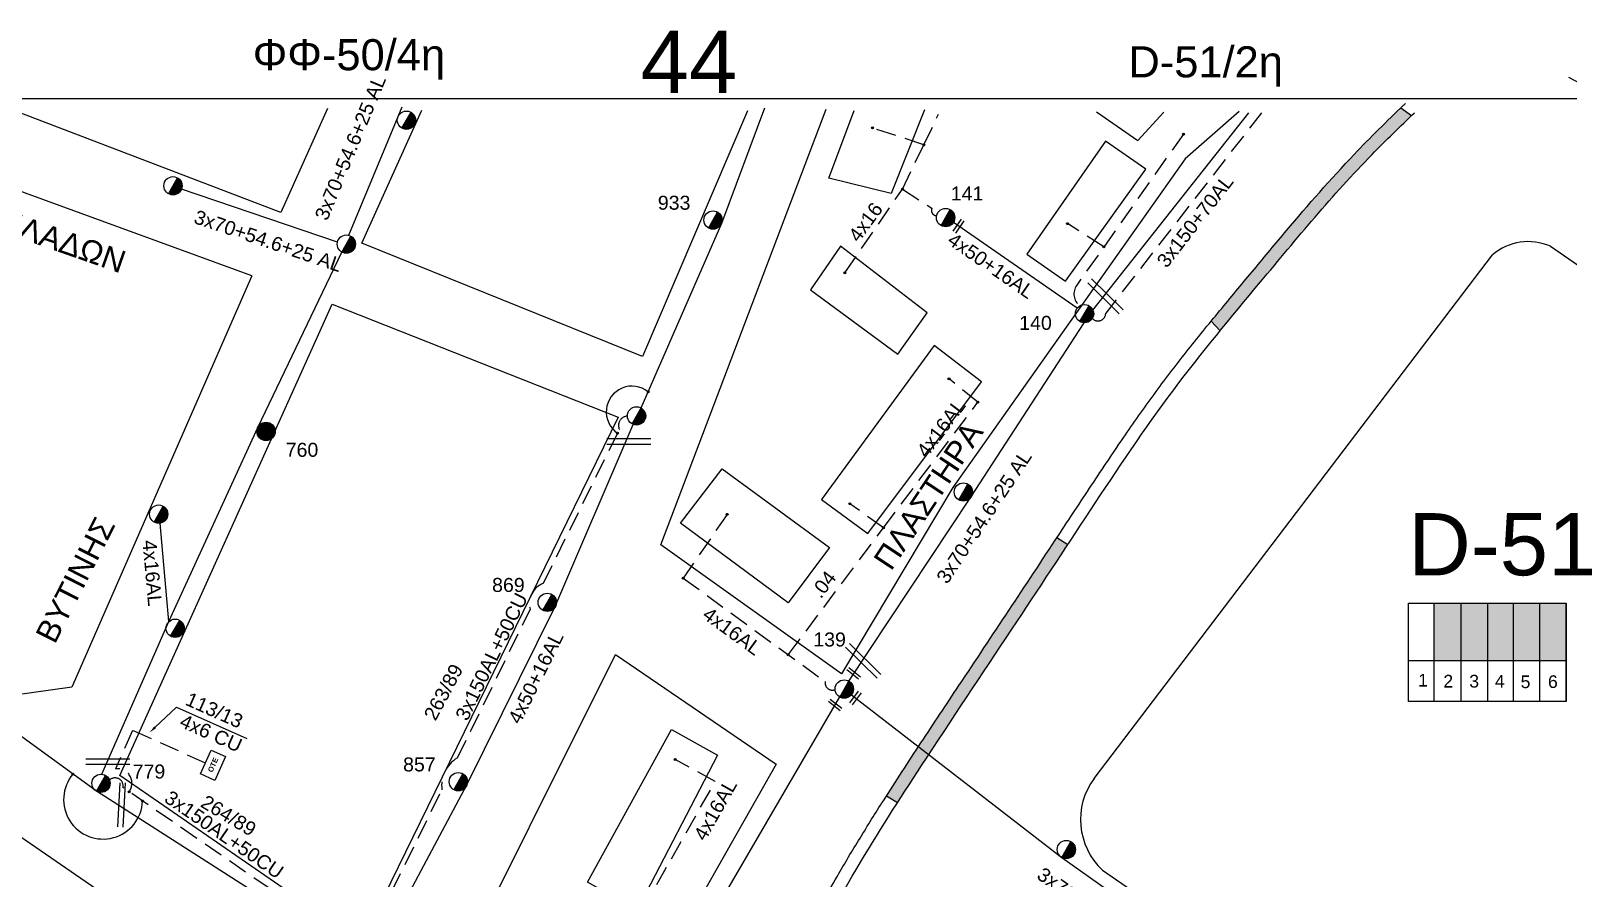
# Model space of a CAD drawing. Header units: millimetres. Extents: x 1421 to 7616, y 908 to 2861.
# Drawn here: x 5869.3 to 6067.1, y 2747.4 to 2856.5 of the extents above; entities that cross this region are included whole.
import ezdxf
from ezdxf import colors
from ezdxf.entities.mleader import LeaderData, LeaderLine
from ezdxf.enums import TextEntityAlignment as Align
from ezdxf.math import Vec2, Vec3

# ---------------------------------------------------------------- set-up
doc = ezdxf.new("R2010")
doc.units = ezdxf.units.MM
doc.linetypes.add('DASHED', pattern=[19.05, 12.7, -6.35])
for name, color, linetype, lineweight in [('4x50+16', 7, 'Continuous', 30), ('4x6', 7, 'SYN_LINE', 30), ('Άγνωστα', 7, 'Continuous', 30), ('Γυμνά εναέρια ΧΤ (3Φ)   4x16AL', 7, 'Continuous', 30), ('Γυμνά εναέρια ΧΤ και ΦΟΠ (3Φ)   4x50+16AL', 7, 'Continuous', 30), ('Καλώδια ΧΤ   3x150+70AL', 7, 'DASHED', 30), ('Καλώδια ΧΤ   3x150AL+50CU', 7, 'DASHED', 30), ('Συνεστραμμένα ΧΤ   3x70+54.6+25 AL', 7, 'SYN_LINE', 30), ('Υπόγεια Καλώδια Δικτύου ΧΤ   .04', 7, 'DASHED', 30), ('Υπόγεια Καλώδια Δικτύου ΧΤ   .10', 7, 'DASHED', 30), ('Υπόγεια καλώδια Παροχών ΧΤ   4x16AL', 7, 'DASHED', 30)]:
    doc.layers.add(name, color=color, linetype=linetype, lineweight=lineweight)
for name, color, linetype in [('Pillar OTE', 7, 'Continuous'), ('TEXT ΚΑΛΩΔΙΩΝ', 7, 'Continuous'), ('ΑΓΝΩΣΤΟ ΕΝΑΕΡΙΟ ΚΑΛΩΔΙΟ', 7, 'Continuous'), ('ΑΓΝΩΣΤΟ ΥΠΟΓΕΙΟ ΚΑΛΩΔΙΟ', 7, 'DASHED'), ('Επιγραφές - Σχήματα', 7, 'Continuous'), ('Μηχανική τομή', 7, 'Continuous'), ('Στύλος Ξύλινος', 7, 'Continuous'), ('Στύλος Ξύλινος @ 1', 7, 'Continuous'), ('Στύλος ΦΜ', 7, 'Continuous'), ('Στύλος ΦΜ @ 1', 7, 'Continuous'), ('Συνδέσεις', 7, 'Continuous'), ('Τομή', 7, 'Continuous'), ('Υπόβαθρο ΔΕΗ', 7, 'Continuous')]:
    doc.layers.add(name, color=color, linetype=linetype)
doc.styles.add('arial', font='ARIAL.TTF')
doc.styles.get("Standard").update_dxf_attribs({"font": 'ARIAL.TTF', "height": 1.8})
doc.linetypes.add('SYN_LINE', pattern='A,0.5,-0.0001,["/\\/\\/\\/",Standard,S=0.1,R=0,X=0,Y=-0.05],-0.25', length=0.7501)

# ---------------------------------------------------------------- blocks, each defined once
blk = doc.blocks.new('ΥΠΑΡΧΩΝ ΤΣΙΜΕΝΤΕΝΙΟΣ ΣΤΥΛΟΣ')
at = {"layer": 'Στύλος ΦΜ'}
blk.add_hatch(color=7, dxfattribs=at).paths.add_polyline_path([(-1.29, -2.28, 0.574793), (2.62, 0, 0.268822), (1.3, 2.27)])
at = {"layer": 'Στύλος ΦΜ', "color": 7}
blk.add_line((-1.29, -2.28), (1.3, 2.27), dxfattribs=at)
blk.add_circle((0, 0), 2.62, dxfattribs=at)
at = {"layer": 'Στύλος ΦΜ', "flags": 4}
for tag, p in [('ΑΡΙΘΜΟΣ', (-4.68, 8.05)), ('ΤΥΠΟΣ', (-4.91, 3.03))]:
    blk.add_attdef(tag, p, '', height=4, dxfattribs=at)
blk = doc.blocks.new('ΥΠΑΡΧΩΝ ΞΥΛΙΝΟΣ ΣΤΥΛΟΣ')
at = {"layer": 'Στύλος Ξύλινος'}
h = blk.add_hatch(color=7, dxfattribs=at)
h.paths.add_polyline_path([(-2.62, 0, 0.270008), (-1.29, -2.28), (1.3, 2.27, 0.576266)])
h.paths.add_polyline_path([(-1.29, -2.28, 0.574793), (2.62, 0, 0.268822), (1.3, 2.27)])
at = {"layer": 'Στύλος Ξύλινος', "color": 7}
blk.add_line((-1.29, -2.28), (1.3, 2.27), dxfattribs=at)
blk.add_circle((0, 0), 2.62, dxfattribs=at)
at = {"layer": 'Στύλος Ξύλινος', "color": 1, "flags": 4}
for tag, p in [('ΑΡΙΘΜΟΣ', (-4.91, 8.6)), ('ΤΥΠΟΣ', (-4.85, 3.39))]:
    blk.add_attdef(tag, p, '', height=4, dxfattribs=at)
blk = doc.blocks.new('_ΣΥΝΔΕΣΗ')
at = {"layer": 'Συνδέσεις', "linetype": 'SYN_LINE', "ltscale": 40}
blk.add_hatch(color=256, dxfattribs=at).paths.add_polyline_path([(0.5, -0.01, 1), (-0.5, -0.01, 1)])
at = {"layer": 'Συνδέσεις'}
blk.add_circle((0, -0.01), 0.5, dxfattribs=at)
blk = doc.blocks.new('ΤΟΜΗ')
at = {"layer": 'Τομή', "ltscale": 40}
for p, q in [((11.33, -0.65), (-11.4, -0.65)), ((11.33, -3.42), (-11.4, -3.42))]:
    blk.add_line(p, q, dxfattribs=at)
blk = doc.blocks.new('ΜΗΧΑΝΙΚΗ ΤΟΜΗ')
at = {"layer": 'Μηχανική τομή', "ltscale": 40}
for p, q in [((-3.79, 1.21), (3.79, 1.21)), ((3.79, -0.34), (-3.79, -0.34))]:
    blk.add_line(p, q, dxfattribs=at)
blk = doc.blocks.new('PILLAR ΟΤΕ')
at = {"layer": 'Pillar OTE', "ltscale": 40}
blk.add_lwpolyline([(-3.31, 2.02), (3.39, 2.02), (3.39, -1.99), (-3.31, -1.99)], close=True, dxfattribs=at)
at = {"layer": 'Pillar OTE', "insert": (-1.81, 0.71), "char_height": 1.3575, "width": 109.961, "attachment_point": 1}
blk.add_mtext('{\\fArial|b1|i0|c161|p34;OTE}', dxfattribs=at)

msp = doc.modelspace()

# ---------------------------------------------------------------- hatches: boundary and pattern name
at = {"layer": 'Καλώδια ΧΤ   3x150AL+50CU', "linetype": 'DASHED', "lineweight": -3, "ltscale": 0.2}
h = msp.add_hatch(color=27, dxfattribs=at)
h.dxf.hatch_style = 1
h.paths.add_polyline_path([(6053.32, 2782.81), (6049.88, 2782.81), (6049.88, 2775.45), (6053.32, 2775.45)])
h = msp.add_hatch(color=2, dxfattribs=at)
h.dxf.hatch_style = 1
h.paths.add_polyline_path([(6053.32, 2775.45), (6056.76, 2775.44), (6056.76, 2782.81), (6053.32, 2782.81)])
h = msp.add_hatch(color=133, dxfattribs=at)
h.dxf.hatch_style = 1
h.paths.add_polyline_path([(6060.06, 2782.81), (6056.76, 2782.81), (6056.76, 2775.44), (6060.06, 2775.44)])
h = msp.add_hatch(color=1, dxfattribs=at)
h.dxf.hatch_style = 1
h.paths.add_polyline_path([(6060.06, 2775.44), (6063.44, 2775.44), (6063.44, 2782.81), (6060.06, 2782.81)])
h = msp.add_hatch(color=5, dxfattribs=at)
h.dxf.hatch_style = 1
h.paths.add_polyline_path([(6063.44, 2775.44), (6066.84, 2775.43), (6066.84, 2782.81), (6063.44, 2782.81)])
at = {"layer": 'Υπόβαθρο ΔΕΗ', "lineweight": -3, "ltscale": 0.1}
h = msp.add_hatch(color=256, dxfattribs=at)
h.dxf.hatch_style = 1
edge = h.paths.add_edge_path()
edge.add_spline(control_points=[(5649.27, 2390.06), (5651.07, 2392.01), (5657.2, 2398.86), (5664.08, 2407.79), (5669.58, 2414.44), (5670.9, 2416.03)], knot_values=[193.545175, 193.545175, 193.545175, 193.545175, 201.49175, 221.120582, 227.351459, 227.351459, 227.351459, 227.351459], degree=3, periodic=0)
edge.add_line((5670.9, 2416.03), (5669.67, 2417.16))
edge.add_spline(control_points=[(5669.67, 2417.16), (5669, 2416.35), (5668.33, 2415.55), (5666.36, 2413.16), (5665.07, 2411.57), (5662.06, 2407.82), (5660.34, 2405.66), (5657.21, 2401.77), (5655.79, 2400.04), (5652.91, 2396.62), (5651.44, 2394.94), (5649.33, 2392.59), (5648.71, 2391.91), (5648.08, 2391.24)], knot_values=[193.596867, 193.596867, 193.596867, 193.596867, 196.723039, 196.723039, 202.846267, 202.846267, 211.116509, 211.116509, 217.87779, 217.87779, 224.63907, 224.63907, 227.420649, 227.420649, 227.420649, 227.420649], degree=3, periodic=0)
edge.add_line((5648.08, 2391.24), (5649.27, 2390.06))
edge = h.paths.add_edge_path()
edge.add_spline(control_points=[(6033.03, 2830.75), (6035.88, 2834.11), (6040.36, 2839.2), (6045.24, 2843.93), (6046.95, 2845.58)], knot_values=[781.541245, 781.541245, 781.541245, 781.541245, 794.765079, 801.895585, 801.895585, 801.895585, 801.895585], degree=3, periodic=0)
edge.add_line((6046.95, 2845.58), (6045.56, 2846.56))
edge.add_spline(control_points=[(6045.56, 2846.56), (6044.61, 2845.64), (6043.66, 2844.72), (6041.65, 2842.74), (6040.6, 2841.67), (6036.86, 2837.74), (6034.28, 2834.8), (6031.76, 2831.83)], knot_values=[781.548573, 781.548573, 781.548573, 781.548573, 785.500198, 785.500198, 789.950643, 789.950643, 801.579133, 801.579133, 801.579133, 801.579133], degree=3, periodic=0)
edge.add_spline(control_points=[(6031.76, 2831.83), (6031.46, 2831.48), (6031.16, 2831.13), (6029.46, 2829.11), (6028.08, 2827.44), (6025.3, 2824.1), (6023.91, 2822.44), (6022.07, 2820.21), (6021.61, 2819.65), (6021.16, 2819.1)], knot_values=[765.019419, 765.019419, 765.019419, 765.019419, 766.394583, 766.394583, 772.89641, 772.89641, 779.398238, 779.398238, 781.548573, 781.548573, 781.548573, 781.548573], degree=3, periodic=0)
edge.add_line((6021.16, 2819.1), (6022.33, 2817.89))
edge.add_spline(control_points=[(6022.33, 2817.89), (6024.05, 2819.99), (6027.62, 2824.27), (6031.18, 2828.57), (6033.03, 2830.75)], knot_values=[764.831551, 764.831551, 764.831551, 764.831551, 772.965963, 781.541245, 781.541245, 781.541245, 781.541245], degree=3, periodic=0)
h = msp.add_hatch(color=256, dxfattribs=at)
h.dxf.hatch_style = 1
edge = h.paths.add_edge_path()
edge.add_spline(control_points=[(5980.83, 2757.16), (5981.85, 2758.76), (5986.71, 2766.22), (5994.08, 2777.24), (6000.34, 2786.73), (6002.74, 2790.37)], knot_values=[691.247879, 691.247879, 691.247879, 691.247879, 696.919463, 717.949535, 731.028546, 731.028546, 731.028546, 731.028546], degree=3, periodic=0)
edge.add_line((6002.74, 2790.37), (6001.34, 2791.27))
edge.add_spline(control_points=[(6001.34, 2791.27), (5999.27, 2788.14), (5997.21, 2785.01), (5993.01, 2778.66), (5990.87, 2775.45), (5987.1, 2769.78), (5985.47, 2767.32), (5982.35, 2762.59), (5980.87, 2760.31), (5979.4, 2758.02)], knot_values=[691.201811, 691.201811, 691.201811, 691.201811, 702.464547, 702.464547, 714.042412, 714.042412, 722.890988, 722.890988, 731.011801, 731.011801, 731.011801, 731.011801], degree=3, periodic=0)
edge.add_line((5979.4, 2758.02), (5980.83, 2757.16))

# ---------------------------------------------------------------- linework, layer by layer
at = {"layer": '4x50+16', "color": 30, "lineweight": -3, "ltscale": 0.1}
msp.add_lwpolyline([(5877.78, 2758.62), (5831.59, 2792.24), (5813.77, 2805.06)], dxfattribs=at)
at = {"layer": '4x50+16', "color": 2, "lineweight": -3, "ltscale": 0.1}
msp.add_lwpolyline([(5911.05, 2737.3), (5877.78, 2758.62)], dxfattribs=at)
at = {"layer": '4x6', "color": 30, "linetype": 'DASHED', "lineweight": -3, "ltscale": 0.2}
msp.add_lwpolyline([(5891.81, 2762.25), (5882.43, 2766.43), (5880.22, 2761.5, -0.669636), (5881.97, 2758.56, 1.477268)], format="xyb", dxfattribs=at)
at = {"layer": 'Pillar OTE', "lineweight": -3, "ltscale": 40}
for points in [[(6046.55, 2770.17), (6046.55, 2782.81), (6066.84, 2782.81), (6066.84, 2770.15), (6046.55, 2770.17)], [(6049.88, 2770.17), (6049.88, 2782.81)], [(6053.32, 2770.16), (6053.32, 2782.81)], [(6056.76, 2770.16), (6056.76, 2782.81)], [(6060.06, 2770.16), (6060.06, 2782.81)], [(6063.44, 2770.15), (6063.44, 2782.81)], [(6066.84, 2770.15), (6066.84, 2782.81)], [(6046.55, 2775.45), (6066.84, 2775.43)]]:
    msp.add_lwpolyline(points, dxfattribs=at)
at = {"layer": 'Άγνωστα', "lineweight": -3, "ltscale": 0.1}
msp.add_lwpolyline([(7529.06, 1836.26), (5255.84, 1836.26), (5255.84, 2847.77), (7529.06, 2847.77)], close=True, dxfattribs=at)
at = {"layer": 'ΑΓΝΩΣΤΟ ΕΝΑΕΡΙΟ ΚΑΛΩΔΙΟ', "color": 151, "lineweight": -3, "ltscale": 0.1}
msp.add_lwpolyline([(5947.84, 2807.95), (5958.21, 2831.75), (5963.74, 2846.58)], dxfattribs=at)
at = {"layer": 'ΑΓΝΩΣΤΟ ΕΝΑΕΡΙΟ ΚΑΛΩΔΙΟ', "color": 27, "lineweight": -3, "ltscale": 0.1}
msp.add_lwpolyline([(5878.47, 2760.82), (5887.1, 2780.45), (5898.53, 2805.43), (5909.34, 2828)], dxfattribs=at)
at = {"layer": 'ΑΓΝΩΣΤΟ ΥΠΟΓΕΙΟ ΚΑΛΩΔΙΟ', "color": 1, "lineweight": -3, "ltscale": 0.2}
for points in [[(5984.21, 2841.81), (5977.61, 2843.99)], [(6007.36, 2828.68), (6002.68, 2831.67)]]:
    msp.add_lwpolyline(points, dxfattribs=at)
for points in [[(6017.6, 2843.19), (6003.88, 2823.74, 0.399428), (6004.27, 2821.08, 2.875332)], [(5981.45, 2836.09), (5985.25, 2833.65, 0.533986), (5985.86, 2832.68, 0.888301)]]:
    msp.add_lwpolyline(points, format="xyb", dxfattribs=at)
at = {"layer": 'Γυμνά εναέρια ΧΤ (3Φ)   4x16AL', "color": 27, "lineweight": -3, "ltscale": 0.1}
msp.add_lwpolyline([(5887.1, 2780.45), (5885.98, 2793.12)], dxfattribs=at)
at = {"layer": 'Γυμνά εναέρια ΧΤ και ΦΟΠ (3Φ)   4x50+16AL', "color": 1, "lineweight": -3, "ltscale": 0.1}
msp.add_lwpolyline([(6003.94, 2820.79), (5988.02, 2831.83)], dxfattribs=at)
at = {"layer": 'Γυμνά εναέρια ΧΤ και ΦΟΠ (3Φ)   4x50+16AL', "color": 2, "lineweight": -3, "ltscale": 0.1}
msp.add_lwpolyline([(5912.94, 2736.02), (5925.44, 2759.44), (5936.76, 2782.29), (5946.83, 2805.83)], dxfattribs=at)
at = {"layer": 'Καλώδια ΧΤ   3x150+70AL', "color": 1, "lineweight": -3, "ltscale": 0.2}
msp.add_lwpolyline([(6027.66, 2845.95), (6007.61, 2820.15, -0.674008), (6005.88, 2819.46, -13.399975)], format="xyb", dxfattribs=at)
at = {"layer": 'Καλώδια ΧΤ   3x150AL+50CU', "color": 151, "lineweight": -3, "ltscale": 0.2}
msp.add_lwpolyline([(5896.42, 2711.49), (5910.09, 2738.47, -0.493597), (5912.41, 2738.93), (5922.22, 2758.81, -0.30253), (5924.2, 2762.9), (5933.57, 2782.01, -0.386879), (5935.28, 2785.39), (5945.05, 2805.18, -0.540867), (5946.07, 2806.89)], format="xyb", dxfattribs=at)
at = {"layer": 'Καλώδια ΧΤ   3x150AL+50CU', "color": 30, "lineweight": -3, "ltscale": 0.2}
msp.add_lwpolyline([(5909.51, 2739.56), (5881.19, 2759.1)], dxfattribs=at)
msp.add_arc((5880.18, 2759.31), 1.03, 348.5587, 133.7201, dxfattribs=at)
at = {"layer": 'Συνεστραμμένα ΧΤ   3x70+54.6+25 AL', "color": 27, "lineweight": -3, "ltscale": 15}
for points in [[(5910.23, 2830.17), (5916.58, 2845.44), (5917.1, 2846.71)], [(6005.97, 2820.52), (6026.02, 2845.95)], [(5908.78, 2829.3), (5888.71, 2836.1)]]:
    msp.add_lwpolyline(points, dxfattribs=at)
at = {"layer": 'Συνεστραμμένα ΧΤ   3x70+54.6+25 AL', "color": 1, "lineweight": -3, "ltscale": 15}
msp.add_lwpolyline([(5974.55, 2772.8), (5990.26, 2796.46), (6004.82, 2818.9)], dxfattribs=at)
at = {"layer": 'Συνεστραμμένα ΧΤ   3x70+54.6+25 AL', "color": 85, "lineweight": -3, "ltscale": 15}
for points in [[(5974.89, 2771.04), (6001.96, 2750.09), (6029.25, 2730.74), (6054.26, 2713.23), (6082.51, 2698.48)], [(5941.34, 2718.31), (5956.91, 2742.42), (5973.39, 2770.75)]]:
    msp.add_lwpolyline(points, dxfattribs=at)
at = {"layer": 'Υπόβαθρο ΔΕΗ', "lineweight": -3, "ltscale": 0.1}
for points in [[(5897.77, 2824.93), (5874.62, 2772.01), (5866.97, 2770.95), (5816.28, 2804.8), (5846.93, 2840.35), (5837.8, 2846.45)], [(5897.77, 2824.93), (5839.51, 2846.25)], [(5907.49, 2846.5), (5901.5, 2833.1), (5865.46, 2846.88)], [(5961.53, 2846.2), (5948.03, 2814.56), (5911.9, 2829.16), (5919.64, 2846.29)], [(5973.62, 2773.74), (5950.38, 2790.35), (5971.65, 2846.42)], [(5984.3, 2846.31), (5980.01, 2835.53), (5972, 2837.51), (5975.24, 2846.22)], [(6045.56, 2846.56), (6046.95, 2845.58)], [(6024.79, 2846.12), (6017.84, 2840.03), (5987.92, 2797.7), (5973.62, 2773.74)], [(6006.41, 2846.05), (6011.75, 2842.35), (6015.1, 2846)], [(6064.81, 2828.75), (6120.68, 2790.15)], [(6006.11, 2760.27), (6057.37, 2827.64)], [(5880.79, 2760.64), (5908.09, 2821.32), (5944.89, 2806.78), (5911.86, 2739.19), (5880.79, 2760.64)], [(6021.16, 2819.1), (6022.33, 2817.89)], [(6001.34, 2791.27), (6002.74, 2790.37)], [(5979.4, 2758.02), (5980.83, 2757.16)], [(6007.18, 2748.48), (6063.05, 2709.88)]]:
    msp.add_lwpolyline(points, dxfattribs=at)
for points in [[(6002.45, 2824.25), (6012.77, 2838.68), (6007.6, 2842.28), (5997.44, 2827.75)], [(5980.86, 2814.87), (5984.64, 2820.2), (5973.5, 2828.76), (5969.63, 2823.14)], [(5971.04, 2796.18), (5977.01, 2791.79), (5991.64, 2811.31), (5985.54, 2815.98)], [(5749.26, 2702.73), (5753.04, 2765.28), (5788.8, 2807.34), (5903.03, 2728.65), (5861.96, 2647.55)], [(5958.25, 2800.11), (5972.08, 2789.97), (5966.74, 2782.87), (5952.91, 2793.11)], [(5922.39, 2731.78), (5944.55, 2776.23), (5965.21, 2762.1), (5940.82, 2719.06)], [(5947.33, 2743.37), (5940.93, 2746.9), (5951.75, 2766.58), (5957.68, 2763.25)]]:
    msp.add_lwpolyline(points, close=True, dxfattribs=at)
for centre, radius, start, end in [((6061.97, 2822.32), 7.03, 66.1194, 130.8564), ((6013.3, 2754.98), 8.93, 143.6405, 226.6967)]:
    msp.add_arc(centre, radius, start, end, dxfattribs=at)
at = {"layer": 'Υπόβαθρο ΔΕΗ', "lineweight": -3}
for centre, radius, start, end in [((5946.68, 2807.44), 3.32, 51.5271, 235.6479), ((5878.63, 2757.55), 5.08, 139.8314, 357.8974)]:
    msp.add_arc(centre, radius, start, end, dxfattribs=at)
at = {"layer": 'Υπόβαθρο ΔΕΗ', "lineweight": -3, "ltscale": 0.1}
msp.add_open_spline([(5490.15, 2288.88), (5490.87, 2288.89), (5491.59, 2288.89), (5493.74, 2288.91), (5495.17, 2288.94), (5497.8, 2289.06), (5499.01, 2289.16), (5501.43, 2289.43), (5502.64, 2289.61), (5506.25, 2290.26), (5508.65, 2290.84), (5512.66, 2292.01), (5514.29, 2292.54), (5517.52, 2293.68), (5519.13, 2294.29), (5522.16, 2295.48), (5523.59, 2296.04), (5526.43, 2297.19), (5527.84, 2297.77), (5531.22, 2299.21), (5533.17, 2300.07), (5537.38, 2302.06), (5539.62, 2303.21), (5543.68, 2305.4), (5545.51, 2306.42), (5549.13, 2308.49), (5550.92, 2309.55), (5554.75, 2311.89), (5556.78, 2313.17), (5560.79, 2315.82), (5562.77, 2317.19), (5567.67, 2320.66), (5570.58, 2322.79), (5575.52, 2326.44), (5577.55, 2327.95), (5581.62, 2330.97), (5583.65, 2332.48), (5588.68, 2336.28), (5591.67, 2338.58), (5598.59, 2344.11), (5602.49, 2347.39), (5608.23, 2352.48), (5610.13, 2354.22), (5613.89, 2357.75), (5615.76, 2359.55), (5619.45, 2363.1), (5621.27, 2364.86), (5624.93, 2368.37), (5626.76, 2370.11), (5632.27, 2375.34), (5635.92, 2378.82), (5643.08, 2385.93), (5646.58, 2389.55), (5651.44, 2394.94), (5652.91, 2396.62), (5655.79, 2400.04), (5657.21, 2401.77), (5660.34, 2405.66), (5662.06, 2407.82), (5665.07, 2411.57), (5666.36, 2413.16), (5668.97, 2416.32), (5670.28, 2417.89), (5674.21, 2422.59), (5676.83, 2425.71), (5681.95, 2432.03), (5684.46, 2435.23), (5689.33, 2441.58), (5691.7, 2444.73), (5695.58, 2449.96), (5697.1, 2452.03), (5700.49, 2456.74), (5702.37, 2459.38), (5705.47, 2463.67), (5706.68, 2465.33), (5709.13, 2468.61), (5710.37, 2470.25), (5712.95, 2473.64), (5714.3, 2475.4), (5717.12, 2479.13), (5718.6, 2481.1), (5721.58, 2485.06), (5723.08, 2487.04), (5725.79, 2490.5), (5726.99, 2491.99), (5729.41, 2494.94), (5730.63, 2496.4), (5733.09, 2499.34), (5734.33, 2500.82), (5737.07, 2504.11), (5738.58, 2505.94), (5741.21, 2509.1), (5742.33, 2510.43), (5744.6, 2513.06), (5745.75, 2514.36), (5748.34, 2517.29), (5749.79, 2518.91), (5752.68, 2522.16), (5754.13, 2523.79), (5757.7, 2527.77), (5759.83, 2530.12), (5764.18, 2534.75), (5766.39, 2537.04), (5770.79, 2541.41), (5772.97, 2543.51), (5777.38, 2547.56), (5779.6, 2549.52), (5784.09, 2553.37), (5786.36, 2555.25), (5790.16, 2558.45), (5791.71, 2559.76), (5796.3, 2563.73), (5799.3, 2566.46), (5804.09, 2570.87), (5805.89, 2572.53), (5809.47, 2575.86), (5811.26, 2577.53), (5814.81, 2580.89), (5816.58, 2582.59), (5819.71, 2585.52), (5821.06, 2586.76), (5823.79, 2589.2), (5825.17, 2590.39), (5829.37, 2593.93), (5832.21, 2596.22), (5837.56, 2600.43), (5840.06, 2602.37), (5847.53, 2608.18), (5852.48, 2612.08), (5859.87, 2617.94), (5862.33, 2619.89), (5867.22, 2623.78), (5869.66, 2625.74), (5874.38, 2629.59), (5876.68, 2631.48), (5883.47, 2637.25), (5887.9, 2641.23), (5895.06, 2647.65), (5897.77, 2650.08), (5903.13, 2654.98), (5905.78, 2657.45), (5910.44, 2661.99), (5912.47, 2664.04), (5916.47, 2668.23), (5918.44, 2670.36), (5923.54, 2676.01), (5926.63, 2679.56), (5932.68, 2686.77), (5935.64, 2690.43), (5943.95, 2701.09), (5949.13, 2708.22), (5956.03, 2718.6), (5958, 2721.68), (5961.43, 2727.24), (5962.91, 2729.71), (5965.83, 2734.76), (5967.26, 2737.34), (5970.15, 2742.52), (5971.59, 2745.12), (5974.04, 2749.35), (5975.01, 2750.98), (5976.99, 2754.21), (5977.99, 2755.81), (5980.6, 2759.91), (5982.22, 2762.38), (5985.47, 2767.32), (5987.1, 2769.78), (5990.87, 2775.45), (5993.01, 2778.66), (5997.27, 2785.09), (5999.39, 2788.31), (6002.94, 2793.69), (6004.36, 2795.85), (6007.22, 2800.17), (6008.66, 2802.33), (6011.42, 2806.35), (6012.74, 2808.21), (6015.43, 2811.88), (6016.82, 2813.69), (6019.65, 2817.26), (6021.08, 2819.02), (6023.91, 2822.44), (6025.3, 2824.1), (6028.08, 2827.44), (6029.46, 2829.11), (6033.67, 2834.11), (6036.54, 2837.41), (6040.6, 2841.67), (6041.65, 2842.74), (6043.78, 2844.84), (6044.85, 2845.87), (6046.01, 2846.99), (6046.09, 2847.07), (6046.18, 2847.15)], degree=3, knots=[0, 0, 0, 0, 2.166148, 2.166148, 6.498445, 6.498445, 10.265763, 10.265763, 14.03308, 14.03308, 21.567715, 21.567715, 26.783111, 26.783111, 31.998507, 31.998507, 36.609107, 36.609107, 41.219706, 41.219706, 47.702734, 47.702734, 55.361699, 55.361699, 61.656862, 61.656862, 67.952024, 67.952024, 75.225312, 75.225312, 82.498599, 82.498599, 93.336109, 93.336109, 100.938237, 100.938237, 108.540365, 108.540365, 119.906013, 119.906013, 135.262764, 135.262764, 143.046265, 143.046265, 150.829766, 150.829766, 158.421213, 158.421213, 166.01266, 166.01266, 181.195553, 181.195553, 196.378447, 196.378447, 203.139727, 203.139727, 209.901007, 209.901007, 218.17125, 218.17125, 224.294478, 224.294478, 230.417706, 230.417706, 242.664163, 242.664163, 254.910619, 254.910619, 266.752825, 266.752825, 274.488922, 274.488922, 284.205481, 284.205481, 290.332499, 290.332499, 296.459518, 296.459518, 303.102773, 303.102773, 310.521928, 310.521928, 317.941082, 317.941082, 323.632036, 323.632036, 329.322989, 329.322989, 335.111928, 335.111928, 342.21937, 342.21937, 347.401444, 347.401444, 352.583519, 352.583519, 359.110119, 359.110119, 365.636719, 365.636719, 375.115877, 375.115877, 384.595036, 384.595036, 393.595586, 393.595586, 402.417975, 402.417975, 411.240365, 411.240365, 417.351182, 417.351182, 429.572817, 429.572817, 436.920313, 436.920313, 444.267808, 444.267808, 451.615303, 451.615303, 457.062825, 457.062825, 462.510346, 462.510346, 473.405389, 473.405389, 482.870876, 482.870876, 501.801851, 501.801851, 511.190138, 511.190138, 520.578425, 520.578425, 529.535879, 529.535879, 547.450786, 547.450786, 558.371689, 558.371689, 569.292592, 569.292592, 578.03359, 578.03359, 586.774588, 586.774588, 600.952588, 600.952588, 615.130587, 615.130587, 641.674, 641.674, 652.706754, 652.706754, 661.38308, 661.38308, 670.280364, 670.280364, 679.177647, 679.177647, 684.825847, 684.825847, 690.474048, 690.474048, 699.322624, 699.322624, 708.1712, 708.1712, 719.749064, 719.749064, 731.326928, 731.326928, 739.082483, 739.082483, 746.838037, 746.838037, 753.616582, 753.616582, 760.393168, 760.393168, 767.169755, 767.169755, 773.671582, 773.671582, 780.173409, 780.173409, 793.177063, 793.177063, 797.627508, 797.627508, 802.077954, 802.077954, 802.435638, 802.435638, 802.435638, 802.435638], dxfattribs=at)
msp.add_spline([(5490.16, 2287.22), (5499.06, 2287.5), (5515.01, 2291.04), (5522.87, 2293.97), (5536.55, 2299.83), (5547.01, 2305.36), (5558.93, 2312.6), (5569, 2319.58), (5578.71, 2326.73), (5595.27, 2339.32), (5611.11, 2352.87), (5623.93, 2365.1), (5639.24, 2379.78), (5654.56, 2396), (5666.94, 2411.23), (5680.23, 2427.26), (5692.61, 2443.18), (5699.97, 2453.16), (5707.96, 2464.24), (5717.67, 2477.08), (5726.8, 2489.07), (5737.12, 2501.56), (5743.34, 2509.03), (5752.07, 2518.96), (5762.51, 2530.53), (5776.67, 2544.64), (5783.85, 2550.96), (5794.53, 2559.98), (5805.14, 2569.57), (5813.96, 2577.8), (5823.23, 2586.46), (5844.27, 2603.53), (5862.79, 2618.13), (5880.4, 2632.45), (5894.43, 2644.85), (5910.95, 2660.17), (5923.63, 2673.64), (5937.53, 2690.18), (5947.29, 2703), (5956.7, 2716.61), (5966.6, 2732.78), (5975.58, 2748.67), (5983.92, 2761.92), (5995.53, 2779.46), (6005.65, 2794.78), (6016.35, 2810.29), (6027.52, 2824.16), (6041.87, 2840.57), (6047.34, 2845.95)], degree=3, dxfattribs=at)
at = {"layer": 'Υπόγεια Καλώδια Δικτύου ΧΤ   .04', "color": 85, "lineweight": -3, "ltscale": 0.2}
msp.add_lwpolyline([(5966.77, 2776.19), (5979.01, 2792.51)], dxfattribs=at)
at = {"layer": 'Υπόγεια Καλώδια Δικτύου ΧΤ   .10', "color": 1, "lineweight": -3, "ltscale": 0.2}
msp.add_lwpolyline([(6084.49, 2842.72), (6082.97, 2842.25), (6066.18, 2850.99)], dxfattribs=at)
at = {"layer": 'Υπόγεια καλώδια Παροχών ΧΤ   4x16AL', "color": 1, "lineweight": -3, "ltscale": 0.2}
msp.add_lwpolyline([(5974.05, 2825.34), (5981.45, 2836.09), (5984.21, 2841.81), (5986.1, 2845.77)], dxfattribs=at)
at = {"layer": 'Υπόγεια καλώδια Παροχών ΧΤ   4x16AL', "color": 85, "lineweight": -3, "ltscale": 0.2}
for points in [[(5979.01, 2792.51), (5991.17, 2808.69), (5987.45, 2811.69)], [(5979.01, 2792.51), (5974.67, 2795.63)], [(5931.54, 2741.49), (5929, 2736.88), (5940.49, 2730.04), (5957.38, 2759.89), (5952.22, 2762.72)]]:
    msp.add_lwpolyline(points, dxfattribs=at)
msp.add_lwpolyline([(5958.92, 2794.25), (5953.24, 2786.06), (5971.51, 2772.73, 0.571858), (5972.79, 2771.69, -41.900964)], format="xyb", dxfattribs=at)

# ---------------------------------------------------------------- block references
at = {"layer": 'Pillar OTE', "xscale": 0.4999999999999999, "yscale": 0.4999999999999999, "zscale": 0.4999999999999999, "rotation": 65.96902993572918}
msp.add_blockref('PILLAR ΟΤΕ', (5892.76, 2761.94), dxfattribs=at)
at = {"layer": 'Μηχανική τομή', "lineweight": -3, "xscale": 0.2499999999999672, "yscale": 0.2499999999999672, "zscale": 0.2499999999999672}
for p, rotation in [((5988.58, 2831.41), 234.9726580445152), ((5975.11, 2773.71), 321.8717020303351), ((5975.5, 2770.56), 53.21522048561384), ((5972.74, 2769.64), 321.8717020303351)]:
    msp.add_blockref('ΜΗΧΑΝΙΚΗ ΤΟΜΗ', p, dxfattribs=dict(at, rotation=rotation))
at = {"layer": 'Στύλος Ξύλινος @ 1', "lineweight": -3, "ltscale": 40}
ref = msp.add_blockref('ΥΠΑΡΧΩΝ ΞΥΛΙΝΟΣ ΣΤΥΛΟΣ', (5899.59, 2804.93), dxfattribs=dict(at, xscale=0.4499999999998181, yscale=0.4499999999998181, zscale=0.4499999999998181))
ref.add_attrib('ΤΥΠΟΣ', '760', (5902.12, 2801.66), dxfattribs={"layer": 'Στύλος Ξύλινος', "height": 1.8, "flags": 4})
at = {"layer": 'Στύλος ΦΜ @ 1', "lineweight": -3, "ltscale": 40, "xscale": 0.4499999999998181, "yscale": 0.4499999999998181, "zscale": 0.4499999999998181}
for p in [(5917.66, 2844.98), (5887.62, 2836.54), (5909.92, 2829.03), (5947.25, 2806.93), (5989.29, 2797.13), (5885.78, 2794.28), (5887.9, 2779.59), (6002.54, 2751.12)]:
    msp.add_blockref('ΥΠΑΡΧΩΝ ΤΣΙΜΕΝΤΕΝΙΟΣ ΣΤΥΛΟΣ', p, dxfattribs=at)
at = {"layer": 'Στύλος ΦΜ @ 1', "lineweight": -3, "ltscale": 40}
ref = msp.add_blockref('ΥΠΑΡΧΩΝ ΤΣΙΜΕΝΤΕΝΙΟΣ ΣΤΥΛΟΣ', (5987.01, 2832.45), dxfattribs=dict(at, xscale=0.4499999999998181, yscale=0.4499999999998181, zscale=0.4499999999998181))
ref.add_attrib('ΤΥΠΟΣ', '141', (5987.68, 2834.65), dxfattribs={"layer": 'Στύλος ΦΜ', "height": 1.8, "flags": 4})
ref = msp.add_blockref('ΥΠΑΡΧΩΝ ΤΣΙΜΕΝΤΕΝΙΟΣ ΣΤΥΛΟΣ', (5957.09, 2832.13), dxfattribs=dict(at, xscale=0.4499999999998181, yscale=0.4499999999998181, zscale=0.4499999999998181))
ref.add_attrib('ΤΥΠΟΣ', '933', (5949.99, 2833.46), dxfattribs={"layer": 'Στύλος ΦΜ', "height": 1.8, "flags": 4})
ref = msp.add_blockref('ΥΠΑΡΧΩΝ ΤΣΙΜΕΝΤΕΝΙΟΣ ΣΤΥΛΟΣ', (6004.88, 2820.08), dxfattribs=dict(at, xscale=0.4499999999998181, yscale=0.4499999999998181, zscale=0.4499999999998181))
ref.add_attrib('ΤΥΠΟΣ', '140', (5996.48, 2818), dxfattribs={"layer": 'Στύλος ΦΜ', "height": 1.8, "flags": 4})
ref = msp.add_blockref('ΥΠΑΡΧΩΝ ΤΣΙΜΕΝΤΕΝΙΟΣ ΣΤΥΛΟΣ', (5935.77, 2782.93), dxfattribs=dict(at, xscale=0.4499999999998181, yscale=0.4499999999998181, zscale=0.4499999999998181))
ref.add_attrib('ΤΥΠΟΣ', '869', (5928.67, 2784.27), dxfattribs={"layer": 'Στύλος ΦΜ', "height": 1.8, "flags": 4})
ref = msp.add_blockref('ΥΠΑΡΧΩΝ ΤΣΙΜΕΝΤΕΝΙΟΣ ΣΤΥΛΟΣ', (5973.97, 2771.77), dxfattribs=dict(at, xscale=0.4499999999998181, yscale=0.4499999999998181, zscale=0.4499999999998181))
ref.add_attrib('ΤΥΠΟΣ', '139', (5969.99, 2777.25), dxfattribs={"layer": 'Στύλος ΦΜ', "height": 1.8, "flags": 4})
ref = msp.add_blockref('ΥΠΑΡΧΩΝ ΤΣΙΜΕΝΤΕΝΙΟΣ ΣΤΥΛΟΣ', (5878.36, 2759.64), dxfattribs=dict(at, xscale=0.4499999999998181, yscale=0.4499999999998181, zscale=0.4499999999998181))
ref.add_attrib('ΤΥΠΟΣ', '779', (5882.43, 2760.26), dxfattribs={"layer": 'Στύλος ΦΜ', "height": 1.8, "flags": 4})
ref = msp.add_blockref('ΥΠΑΡΧΩΝ ΤΣΙΜΕΝΤΕΝΙΟΣ ΣΤΥΛΟΣ', (5924.33, 2759.84), dxfattribs=dict(at, xscale=0.4499999999998181, yscale=0.4499999999998181, zscale=0.4499999999998181))
ref.add_attrib('ΤΥΠΟΣ', '857', (5917.22, 2761.17), dxfattribs={"layer": 'Στύλος ΦΜ', "height": 1.8, "flags": 4})
at = {"layer": 'Συνδέσεις', "lineweight": -3, "xscale": 0.25, "yscale": 0.25, "zscale": 0.25}
for p in [(5977.62, 2843.99), (6017.6, 2843.19), (5984.21, 2841.82), (5981.45, 2836.09), (6002.68, 2831.67), (6007.36, 2828.68), (5974.05, 2825.35), (5987.45, 2811.69), (5948.74, 2810.03), (5991.17, 2808.69), (5944.81, 2804.7), (5974.68, 2795.63), (5958.92, 2794.26), (5979.01, 2792.51), (5953.25, 2786.06), (5966.77, 2776.19), (5952.22, 2762.72), (5874.75, 2760.83), (5881.97, 2758.56), (5883.71, 2757.37)]:
    msp.add_blockref('_ΣΥΝΔΕΣΗ', p, dxfattribs=at)
at = {"layer": 'Τομή', "lineweight": -3}
for p, xscale, yscale, zscale, rotation in [((6007.21, 2821.95), 0.2499999999999998, 0.2499999999999998, 0.2499999999999998, 135.4681226512424), ((5976.06, 2775.05), 0.2499999999999998, 0.2499999999999998, 0.2499999999999998, 135.4681226512424), ((5880.47, 2756.9), 0.25, 0.25, 0.25, 87.24352143876486)]:
    msp.add_blockref('ΤΟΜΗ', p, dxfattribs=dict(at, xscale=xscale, yscale=yscale, zscale=zscale, rotation=rotation))
at = {"layer": 'Τομή', "lineweight": -3, "xscale": 0.25, "yscale": 0.25, "zscale": 0.25}
for p in [(5946.27, 2804.12), (5879.24, 2762.9)]:
    msp.add_blockref('ΤΟΜΗ', p, dxfattribs=at)

# ---------------------------------------------------------------- texts
at = {"lineweight": -3, "ltscale": 40, "char_height": 2.9, "width": 64.8866, "attachment_point": 1, "style": 'arial'}
for s, insert, rotation in [('ΚΥΚΛΑΔΩΝ', (5860.9, 2835.3), 340.7345), ('ΠΛΑΣΤΗΡΑ', (5977.58, 2788.46), 56.3813), ('ΒΥΤΙΝΗΣ', (5869.83, 2778.75), 63.0922)]:
    msp.add_mtext(s, dxfattribs=dict(at, insert=insert, rotation=rotation))
at = {"lineweight": -3, "ltscale": 30, "char_height": 1.63, "width": 11.2573, "attachment_point": 1}
for s, insert in [('1', (6047.8, 2773.73)), ('2', (6051.04, 2773.6)), ('3', (6054.37, 2773.6)), ('4', (6057.67, 2773.6)), ('5', (6060.98, 2773.52)), ('6', (6064.5, 2773.54))]:
    msp.add_mtext(s, dxfattribs=dict(at, insert=insert))
at = {"layer": 'TEXT ΚΑΛΩΔΙΩΝ', "lineweight": -3, "ltscale": 0.1, "style": 'arial'}
for s, rotation, p in [(' 3x70+54.6+25 AL', 67.4289, (5910.3, 2841.13)), ('3x150+70AL', 52.1433, (6019.1, 2832)), (' 4x16', 53.7491, (5976.5, 2831.59)), (' 3x70+54.6+25 AL', 341.2796, (5899.53, 2829.56)), ('4x50+16AL', 325.2658, (5992.87, 2826.27)), (' 4x16AL', 53.0748, (5986.21, 2805.09)), (' 3x70+54.6+25 AL', 56.4296, (5991.76, 2793.65)), ('4x16AL', 275.0322, (5884.96, 2786.7)), ('  .04', 53.1454, (5970.88, 2784.68)), (' 3x150AL+50CU', 63.8865, (5928.44, 2775.63)), (' 4x16AL', 323.8964, (5959.28, 2779.43)), ('4x50+16AL', 63.65, (5934.29, 2773.25)), ('4x6 CU', 336, (5892.52, 2766.1)), (' 4x16AL', 60.5055, (5957.21, 2755.94)), (' 3x150AL+50CU', 325.3934, (5893.92, 2753.24)), (' 3x70+54.6+25 AL', 324.6593, (6006.93, 2742.69))]:
    msp.add_text(s, height=1.8, rotation=rotation, dxfattribs=at).set_placement(p, align=Align.MIDDLE_CENTER)
at = {"layer": 'Άγνωστα', "color": 7, "lineweight": -3, "char_height": 1.8, "attachment_point": 1}
for s, insert, rotation in [('263/89', (5919.8, 2768.42), 61.8631), ('113/13', (5889.8, 2771.44), 336), ('264/89', (5891.95, 2758.25), 328.9247)]:
    msp.add_mtext_dynamic_manual_height_columns(s, width=1.8, gutter_width=2.31, heights=[0.0453], dxfattribs=dict(at, insert=insert, rotation=rotation))
at = {"layer": 'Επιγραφές - Σχήματα', "lineweight": -3, "ltscale": 0.2, "width": 19.6719, "attachment_point": 1}
for s, insert, char_height in [('44', (5947.77, 2856.49), 8), ('ΦΦ-50/4η', (5897.87, 2855.41), 4), ('D-51/2η', (6010.53, 2854.49), 4)]:
    msp.add_mtext(s, dxfattribs=dict(at, insert=insert, char_height=char_height))
at = {"layer": 'Υπόβαθρο ΔΕΗ', "lineweight": -3, "insert": (6046.5, 2794.41), "char_height": 8, "width": 84.6573, "attachment_point": 1}
msp.add_mtext('D-51', dxfattribs=at)

# ---------------------------------------------------------------- leaders
at = {"layer": 'Υπόβαθρο ΔΕΗ', "lineweight": -3, "ltscale": 0.1}
ml = msp.add_multileader_mtext('Standard', dxfattribs=at)
ml.set_content('', color=256)
ml.set_leader_properties()
ml.build(insert=Vec2(0, 0))
ml.multileader.update_dxf_attribs({"text_right_attachment_type": 6, "dogleg_length": 0.36, "arrow_head_size": 1})
ctx = ml.context
ctx.base_point, ctx.arrow_head_size, ctx.plane_origin, ctx.plane_x_axis, ctx.plane_y_axis = Vec3(5897.11, 2765.43), 1, Vec3(5884.6, 2766.17), Vec3(0.913545, -0.406737), Vec3(0.406737, 0.913545)
ctx.right_attachment = 6
notes = []
notes.append((ctx, [(0, (1, 1, 0), (5888.07, 2769.45), (0.913545, -0.406737), 9.9, [(0, [(5884.6, 2766.17)], 0, [])])]))
ctx.mtext.insert, ctx.mtext.text_direction, ctx.mtext.rotation, ctx.mtext.flow_direction = Vec3(5899.75, 2766.44), Vec3(0.913545, -0.406737), 5.864306, 5
for ctx, leaders in notes:
    for number, flags, end, landing, length, lines in leaders:
        leader = LeaderData()
        leader.index, (leader.has_last_leader_line, leader.has_dogleg_vector, leader.attachment_direction) = number, flags
        leader.last_leader_point, leader.dogleg_vector, leader.dogleg_length = Vec3(end), Vec3(landing), length
        for number, points, colour, breaks in lines:
            line = LeaderLine()
            line.index, line.vertices, line.color, line.breaks = number, Vec3.list(points), colors.encode_raw_color(colour), breaks
            leader.lines.append(line)
        ctx.leaders.append(leader)

doc.saveas('drawing.dxf')
